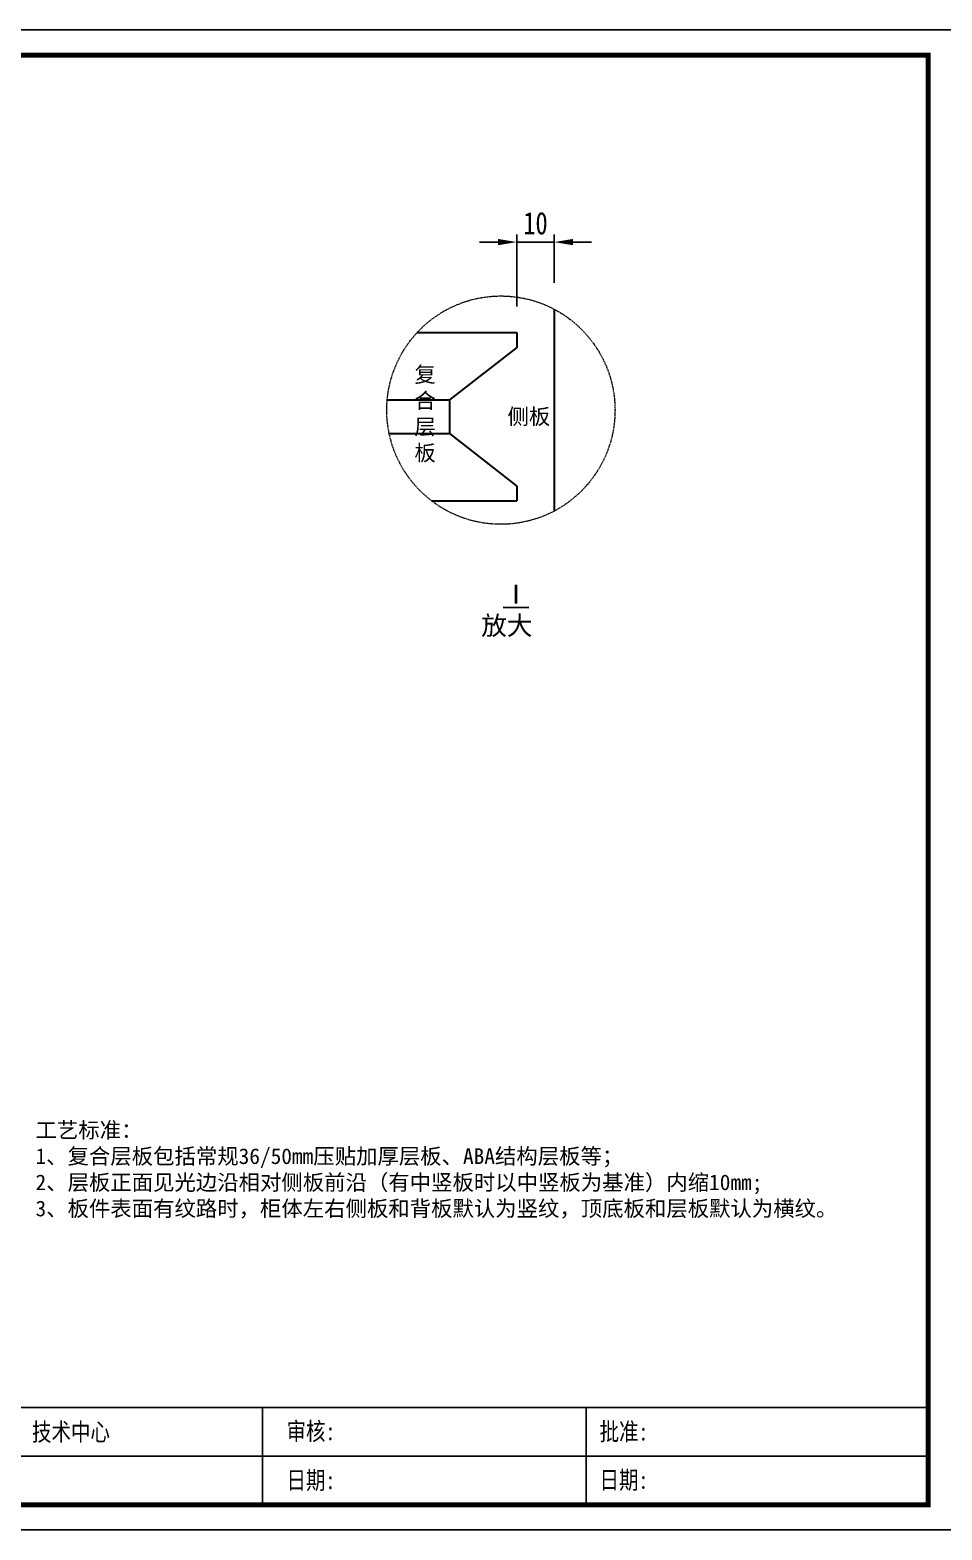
# Model space of a CAD drawing. Header units: millimetres. Extents: x 0 to 1097966, y -63096 to 223085.
# Drawn here: x 338305.3 to 338549.2, y -54349.4 to -53948.4 of the extents above; entities that cross this region are included whole.
import ezdxf

# ---------------------------------------------------------------- set-up
doc = ezdxf.new("R2010")
doc.units = ezdxf.units.MM
doc.linetypes.add('DASH', pattern=[0.35, 0.25, -0.1])
doc.layers.add('DZ-文字说明', color=1, linetype='Continuous')
doc.styles.add('DZ-宋体2.5', font='', dxfattribs={"width": 0.8, "height": 2.5})
doc.styles.add('TEXT', font='', dxfattribs={"width": 0.8})
doc.styles.add('宋体', font='')
doc.styles.get('DZ-宋体2.5').set_extended_font_data('SimSun')
doc.styles.get('TEXT').set_extended_font_data('SimSun')
doc.styles.get('宋体').set_extended_font_data('SimSun')
doc.dimstyles.new('副本 (2) (2) ISO-25', dxfattribs={"dimtxt": 18, "dimasz": 13, "dimexe": 6, "dimexo": 12, "dimgap": 6, "dimtad": 1, "dimtxsty": 'TEXT', "dimcen": 2.5, "dimclrd": 5, "dimclre": 5, "dimclrt": 5, "dimadec": 0, "dimazin": 0, "dimtfac": 1, "dimtmove": 0, "dimatfit": 3, "dimldrblk": 'BOXFILLED', "dimfxl": 1.25, "dimarcsym": 0})

# ---------------------------------------------------------------- blocks, each defined once
blk = doc.blocks.new('*D410')
at = {"color": 5, "lineweight": -2, "transparency": 16777216}
for p, q in [((338435.47, -54022.3), (338435.47, -54003.09)), ((338445.47, -54016.03), (338445.47, -54003.09)), ((338430.47, -54005.09), (338425.47, -54005.09)), ((338435.47, -54005.09), (338445.47, -54005.09)), ((338450.47, -54005.09), (338455.47, -54005.09))]:
    blk.add_line(p, q, dxfattribs=at)
at = {"color": 5, "transparency": 16777216}
for points in [[(338430.47, -54004.26), (338430.47, -54005.93), (338435.47, -54005.09)], [(338450.47, -54004.26), (338450.47, -54005.93), (338445.47, -54005.09)]]:
    blk.add_solid(points, dxfattribs=at)
at = {"layer": 'Defpoints', "color": 0, "transparency": 16777216}
for p in [(338445.47, -54005.09), (338445.47, -54023.03), (338435.47, -54029.3)]:
    blk.add_point(p, dxfattribs=at)
at = {"color": 5, "lineweight": 5, "transparency": 16777216, "insert": (338440.47, -54000.09), "char_height": 6, "attachment_point": 5, "style": 'TEXT'}
blk.add_mtext('10', dxfattribs=at)
blk = doc.blocks.new('_BoxFilled')
at = {"color": 0, "linetype": 'ByBlock', "lineweight": -2}
blk.add_line((-0.5, 0), (-1, 0), dxfattribs=at)
at = {"color": 0, "linetype": 'ByBlock'}
blk.add_solid([(-0.5, 0.5), (0.5, 0.5), (-0.5, -0.5), (0.5, -0.5)], dxfattribs=at)

msp = doc.modelspace()

# ---------------------------------------------------------------- linework, layer by layer
at = {"lineweight": 30}
for p, q in [((338445.47, -54023.032), (338445.47, -54077.003)), ((338408.81, -54029.296), (338435.47, -54029.296)), ((338435.47, -54029.296), (338435.47, -54033.296)), ((338435.47, -54033.296), (338417.47, -54047.296)), ((338400.818, -54047.296), (338417.47, -54047.296)), ((338417.47, -54047.296), (338417.47, -54056.296)), ((338401.349, -54056.296), (338417.47, -54056.296)), ((338417.47, -54056.296), (338435.47, -54070.296)), ((338435.47, -54070.296), (338435.47, -54074.296)), ((338412.723, -54074.296), (338435.47, -54074.296))]:
    msp.add_line(p, q, dxfattribs=at)
msp.add_lwpolyline([(337985.218, -54349.356), (338552.218, -54349.356), (338552.218, -53948.406), (337985.218, -53948.406)], close=True)
at = {"const_width": 1.35}
msp.add_lwpolyline([(337991.968, -54342.606), (338545.468, -54342.606), (338545.468, -53955.156), (337991.968, -53955.156)], close=True, dxfattribs=at)
at = {"color": 251, "linetype": 'DASH', "lineweight": 13, "true_color": 0x636466}
msp.add_circle((338431.216, -54050.018), 30.519, dxfattribs=at)
at = {"layer": 'DZ-文字说明', "color": 7}
for p, q in [((338367.469, -54342.606), (338367.469, -54316.628)), ((338454.049, -54342.606), (338454.049, -54316.628)), ((338081.299, -54329.617), (338545.468, -54329.617))]:
    msp.add_line(p, q, dxfattribs=at)
msp.add_lwpolyline([(337991.968, -54316.628), (338545.468, -54316.628), (338545.468, -54342.606), (337991.968, -54342.606)], close=True, dxfattribs=at)

# ---------------------------------------------------------------- texts
at = {"style": 'DZ-宋体2.5', "width": 0.8}
for s, p in [('审核:', (338373.904, -54325.364)), ('批准:', (338457.6, -54325.443)), ('日期:', (338373.904, -54338.424)), ('日期:', (338457.6, -54338.367))]:
    msp.add_text(s, height=4.7732, dxfattribs=at).set_placement(p)
at = {"color": 252, "true_color": 0x939598, "char_height": 4.1923, "attachment_point": 4, "style": '宋体'}
for s, insert, width in [('复合层板', (338408.093, -54051.203), 5.61302), ('侧板', (338432.988, -54051.953), 31.34167)]:
    msp.add_mtext(s, dxfattribs=dict(at, insert=insert, width=width))
at = {"color": 4, "insert": (338423.478, -54103.694), "char_height": 5.03079, "width": 18.6579, "attachment_point": 4, "style": '宋体'}
msp.add_mtext('\\pi8.35074;{\\L\\C256;Ⅰ\\P\\pi2.48149;\\l放大}', dxfattribs=at)
at = {"insert": (338306.772, -54253.234), "char_height": 4.19232, "width": 258.13231, "attachment_point": 4, "style": '宋体'}
msp.add_mtext('工艺标准：{\\H1.41352x; }\\P1、复合层板包括常规36/50mm压贴加厚层板、ABA结构层板等；{\\H1.45383x; }\\P2、层板正面见光边沿相对侧板前沿（有中竖板时以中竖板为基准）内缩10mm; \\P3、板件表面有纹路时，柜体左右侧板和背板默认为竖纹，顶底板和层板默认为横纹。{\\H1.44338x; }', dxfattribs=at)
at = {"color": 2, "style": 'DZ-宋体2.5', "width": 0.8}
msp.add_attdef('技术中心', (338305.834, -54325.523), '', height=4.773, dxfattribs=at)

# ---------------------------------------------------------------- dimensions: what is measured, and where the dimension line sits
at = {"color": 251, "lineweight": 5, "true_color": 0x636466}
dim = msp.add_linear_dim(base=(338445.47, -54005.095), p1=(338435.47, -54029.296), p2=(338445.47, -54023.032), dimstyle='副本 (2) (2) ISO-25', override={"dimtxt": 6, "dimasz": 5, "dimexe": 2, "dimexo": 7, "dimgap": 2, "dimfxl": 30, "dimfxlon": 1}, dxfattribs=at)
dim.commit()
dim.dimension.update_dxf_attribs({"geometry": '*D410', "text_midpoint": (338440.47, -54000.095)})

doc.saveas('drawing.dxf')
